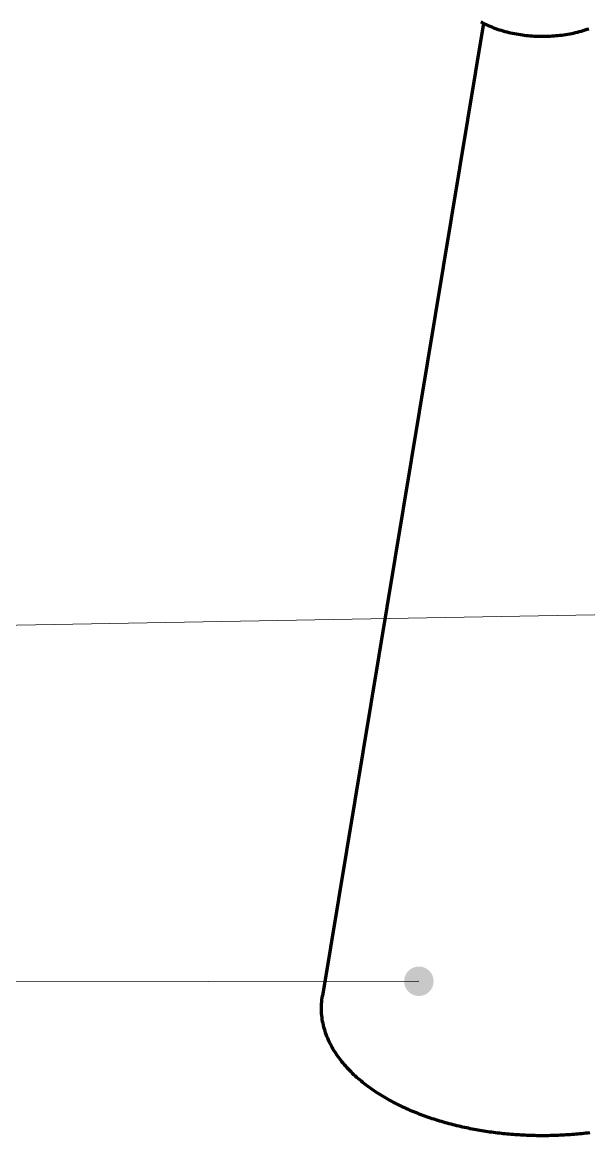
# Model space of a CAD drawing. Header units: millimetres. Extents: x 0 to 594, y 0 to 420.
# Drawn here: x 157.61 to 180.66, y 184.83 to 230.15 of the extents above; entities that cross this region are included whole.
import ezdxf

# ---------------------------------------------------------------- set-up
doc = ezdxf.new("R2010")
doc.units = ezdxf.units.MM
doc.layers.add('01-VISIBLE', color=7, linetype='CONTINUOUS', lineweight=70)
doc.layers.add('08-FINA', color=5, linetype='CONTINUOUS', lineweight=18)

msp = doc.modelspace()

# ---------------------------------------------------------------- hatches: boundary and pattern name
at = {"layer": '08-FINA'}
h = msp.add_hatch(color=7, dxfattribs=at)
h.dxf.hatch_style = 1
edge = h.paths.add_edge_path()
edge.add_arc((173.753, 191.114), 0.6, 0, 360)

# ---------------------------------------------------------------- linework, layer by layer
at = {"layer": '01-VISIBLE'}
msp.add_line((176.386, 230.115), (169.827, 190.517), dxfattribs=at)
for points in [[(176.279, 230.172), (176.35, 230.134), (176.421, 230.097), (176.494, 230.061), (176.567, 230.027), (176.641, 229.995), (176.716, 229.963), (176.791, 229.934), (176.866, 229.905), (176.942, 229.879), (177.019, 229.853), (177.096, 229.829), (177.173, 229.805), (177.251, 229.784), (177.329, 229.763), (177.408, 229.744), (177.486, 229.725), (177.565, 229.708), (177.644, 229.693), (177.724, 229.678), (177.803, 229.664), (177.883, 229.652), (177.963, 229.64), (178.043, 229.63), (178.123, 229.621), (178.204, 229.613), (178.284, 229.605), (178.365, 229.599), (178.445, 229.594), (178.526, 229.591), (178.607, 229.588), (178.687, 229.586), (178.768, 229.585), (178.849, 229.585), (178.929, 229.587), (179.01, 229.589), (179.091, 229.593), (179.171, 229.597), (179.252, 229.603), (179.332, 229.609), (179.413, 229.617), (179.493, 229.626), (179.573, 229.635), (179.653, 229.646), (179.733, 229.658), (179.813, 229.671), (179.892, 229.686), (179.972, 229.701), (180.051, 229.717), (180.129, 229.735), (180.208, 229.754), (180.286, 229.774), (180.364, 229.795), (180.442, 229.818), (180.519, 229.842), (180.595, 229.867), (180.672, 229.893)], [(180.703, 184.945), (180.623, 184.935), (180.544, 184.926), (180.464, 184.917), (180.385, 184.909), (180.305, 184.901), (180.225, 184.893), (180.146, 184.886), (180.066, 184.879), (179.986, 184.872), (179.906, 184.866), (179.826, 184.861), (179.747, 184.856), (179.667, 184.851), (179.587, 184.847), (179.507, 184.843), (179.427, 184.839), (179.347, 184.836), (179.267, 184.833), (179.187, 184.831), (179.107, 184.829), (179.027, 184.828), (178.947, 184.827), (178.867, 184.826), (178.787, 184.826), (178.707, 184.826), (178.626, 184.827), (178.546, 184.828), (178.466, 184.829), (178.386, 184.831), (178.306, 184.833), (178.226, 184.836), (178.146, 184.839), (178.066, 184.843), (177.986, 184.847), (177.906, 184.851), (177.827, 184.856), (177.747, 184.861), (177.667, 184.866), (177.587, 184.872), (177.507, 184.879), (177.427, 184.886), (177.348, 184.893), (177.268, 184.901), (177.188, 184.909), (177.109, 184.917), (177.029, 184.926), (176.95, 184.935), (176.87, 184.945), (176.791, 184.955), (176.712, 184.966), (176.632, 184.977), (176.553, 184.989), (176.474, 185.001), (176.395, 185.013), (176.316, 185.026), (176.237, 185.039), (176.158, 185.053), (176.079, 185.067), (176, 185.081), (175.922, 185.096), (175.843, 185.112), (175.765, 185.128), (175.686, 185.144), (175.608, 185.161), (175.53, 185.178), (175.452, 185.196), (175.374, 185.214), (175.296, 185.233), (175.218, 185.252), (175.141, 185.272), (175.063, 185.292), (174.986, 185.312), (174.909, 185.333), (174.832, 185.355), (174.755, 185.377), (174.678, 185.399), (174.601, 185.422), (174.525, 185.446), (174.448, 185.47), (174.372, 185.494), (174.296, 185.519), (174.22, 185.545), (174.144, 185.571), (174.069, 185.597), (173.994, 185.624), (173.918, 185.652), (173.843, 185.68), (173.769, 185.709), (173.694, 185.738), (173.62, 185.768), (173.546, 185.798), (173.472, 185.829), (173.398, 185.86), (173.325, 185.892), (173.252, 185.925), (173.179, 185.958), (173.106, 185.992), (173.034, 186.026), (172.962, 186.061), (172.89, 186.097), (172.819, 186.133), (172.748, 186.169), (172.677, 186.207), (172.607, 186.245), (172.536, 186.283), (172.467, 186.323), (172.397, 186.363), (172.328, 186.403), (172.26, 186.445), (172.191, 186.486), (172.124, 186.529), (172.056, 186.572), (171.99, 186.616), (171.923, 186.661), (171.857, 186.706), (171.792, 186.753), (171.727, 186.799), (171.662, 186.847), (171.599, 186.895), (171.535, 186.944), (171.473, 186.994), (171.411, 187.045), (171.349, 187.096), (171.289, 187.148), (171.228, 187.201), (171.169, 187.255), (171.111, 187.309), (171.053, 187.365), (170.996, 187.421), (170.939, 187.478), (170.884, 187.536), (170.829, 187.594), (170.776, 187.654), (170.723, 187.714), (170.672, 187.775), (170.621, 187.837), (170.571, 187.9), (170.523, 187.964), (170.476, 188.028), (170.429, 188.094), (170.384, 188.16), (170.341, 188.227), (170.298, 188.295), (170.257, 188.364), (170.218, 188.433), (170.18, 188.504), (170.143, 188.575), (170.108, 188.647), (170.074, 188.719), (170.042, 188.793), (170.012, 188.867), (169.983, 188.942), (169.957, 189.017), (169.932, 189.093), (169.909, 189.17), (169.887, 189.247), (169.868, 189.325), (169.851, 189.403), (169.835, 189.481), (169.822, 189.56), (169.811, 189.64), (169.802, 189.719), (169.795, 189.799), (169.79, 189.879), (169.787, 189.959), (169.787, 190.039), (169.788, 190.119), (169.792, 190.199), (169.798, 190.279), (169.805, 190.358), (169.815, 190.438), (169.827, 190.517)]]:
    msp.add_lwpolyline(points, dxfattribs=at)
at = {"layer": '08-FINA'}
for p, q in [((51.499, 203.706), (184.089, 206.088)), ((51.5, 190.913), (173.753, 191.114))]:
    msp.add_line(p, q, dxfattribs=at)

doc.saveas('drawing.dxf')
